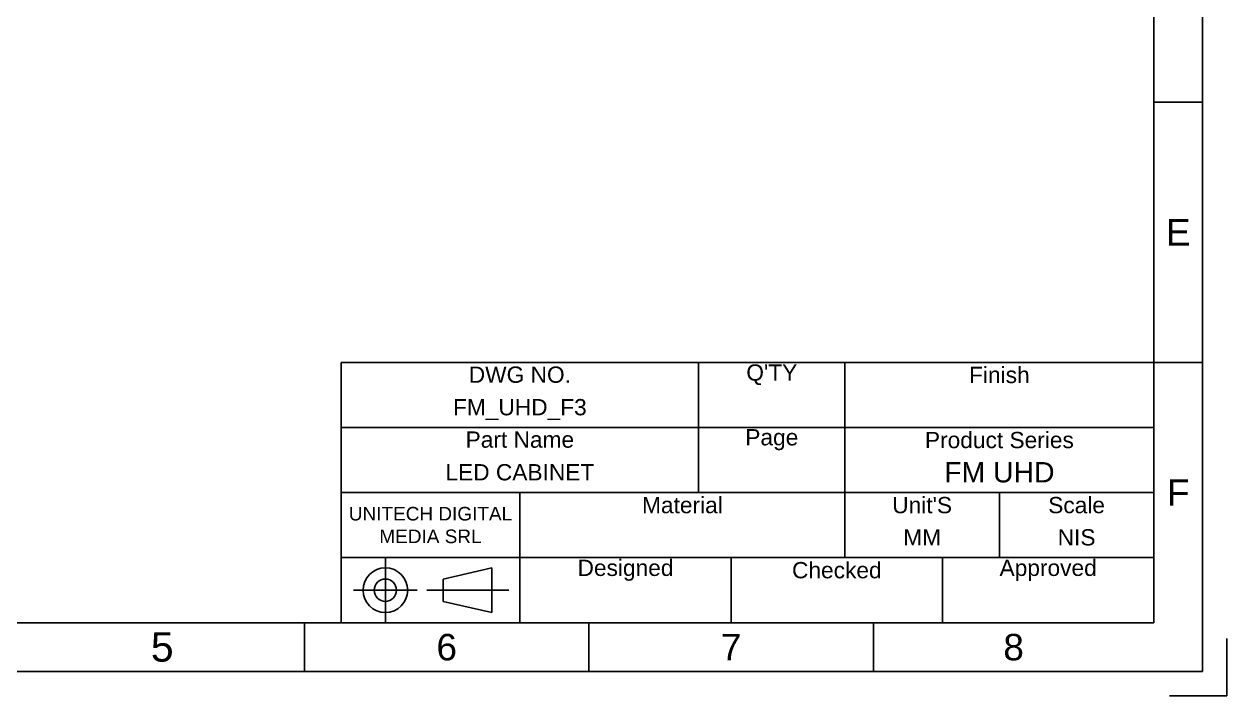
# Model space of a CAD drawing. Header units: millimetres. Extents: x 5415 to 11208, y 1449 to 3485.
# Drawn here: x 6619 to 7815, y 1596 to 2263 of the extents above; entities that cross this region are included whole.
import ezdxf
from ezdxf.enums import TextEntityAlignment as Align

# ---------------------------------------------------------------- set-up
doc = ezdxf.new("R2010")
doc.units = ezdxf.units.MM
doc.linetypes.add('CENTER', pattern=[50.8, 31.75, -6.35, 6.35, -6.35])
doc.layers.add('CENTERLINE', color=1, linetype='CENTER')
doc.styles.get("Standard").update_dxf_attribs({"font": 'arial.ttf'})

msp = doc.modelspace()

# ---------------------------------------------------------------- linework, layer by layer
for p, q in [((7790.85333, 3268.68861), (7790.85333, 1620.20376)), ((7742.36848, 3220.20376), (7742.36848, 1668.68861)), ((7790.85333, 2185.86032), (7742.36848, 2185.86032)), ((7742.36848, 1991.92093), (7742.36848, 1668.68861)), ((6934.28767, 1927.27447), (6934.28767, 1668.68861)), ((6934.28767, 1927.27447), (7742.36848, 1927.27447)), ((7289.84323, 1927.27447), (7289.84323, 1797.98154)), ((7435.29777, 1927.27447), (7435.29777, 1733.33507)), ((7790.85333, 1927.27447), (7742.36848, 1927.27447)), ((6934.28767, 1862.628), (7742.36848, 1862.628)), ((6934.28767, 1862.628), (6934.28767, 1668.68861)), ((6934.28767, 1797.98154), (7742.36848, 1797.98154)), ((7112.06545, 1797.98154), (7112.06545, 1733.33507)), ((7588.83313, 1797.98154), (7588.83313, 1733.33507)), ((6934.28767, 1733.33507), (7742.36848, 1733.33507)), ((7084.13207, 1723.1827), (7035.7996, 1712.09727)), ((7084.13207, 1723.1827), (7084.13207, 1678.84098)), ((7112.06545, 1733.33507), (7112.06545, 1668.68861)), ((7322.16646, 1733.33507), (7322.16646, 1668.68861)), ((7532.26747, 1733.33507), (7532.26747, 1668.68861)), ((7035.7996, 1689.92641), (7035.7996, 1712.09727)), ((7084.13207, 1678.84098), (7035.7996, 1689.92641)), ((5487.82303, 1668.68861), (7742.36848, 1668.68861)), ((6897.92404, 1620.20376), (6897.92404, 1668.68861)), ((7742.36848, 1668.68861), (6934.28767, 1668.68861)), ((7180.75232, 1620.20376), (7180.75232, 1668.68861)), ((7463.5806, 1620.20376), (7463.5806, 1668.68861)), ((7815.09575, 1595.96133), (7815.09575, 1653.10419)), ((7790.85333, 1620.20376), (5439.33818, 1620.20376)), ((7815.09575, 1595.96133), (7757.9529, 1595.96133))]:
    msp.add_line(p, q)
for radius in [22.17086, 11.08543]:
    msp.add_circle((6978.35216, 1701.01184), radius)
at = {"layer": 'CENTERLINE', "ltscale": 5}
for p, q in [((6978.35216, 1732.69958), (6978.35216, 1669.32409)), ((6946.66442, 1701.01184), (7010.03991, 1701.01184)), ((7019.72866, 1701.01184), (7101.08061, 1701.01184))]:
    msp.add_line(p, q, dxfattribs=at)

# ---------------------------------------------------------------- texts
for s, height, p in [('E', 26.28571, (7766.61091, 2056.5674)), ("Q'TY", 16.161616, (7362.5705, 1915.15325)), ('DWG NO.', 16.161616, (7112.06545, 1915.15325)), ('Finish', 16.161616, (7588.83313, 1915.15325)), ('Part Name', 16.161616, (7112.06545, 1850.50679)), ('Page', 16.161616, (7362.5705, 1850.50679)), ('Product Series', 16.1616162, (7588.83313, 1850.50679)), ('F', 26.28571, (7766.61091, 1797.98154)), ('Material', 16.161616, (7273.68161, 1785.86032)), ("Unit'S", 16.161616, (7512.06545, 1785.86032)), ('Scale', 16.161616, (7665.60081, 1785.86032)), ('MM', 16.161616, (7512.06545, 1753.53709)), ('NIS', 16.161616, (7665.60081, 1753.53709)), ('Designed', 16.161616, (7217.11596, 1721.21386)), ('Checked', 16.161616, (7427.21697, 1721.21386)), ('Approved', 16.161616, (7637.31798, 1721.21386)), ('5', 29.20635, (6756.5099, 1644.44618)), ('6', 26.28571, (7039.33818, 1644.44618)), ('7', 26.28571, (7322.16646, 1644.44618)), ('8', 26.28571, (7602.97454, 1644.44618))]:
    msp.add_text(s, height=height).set_placement(p, align=Align.MIDDLE)
at = {"color": 7}
for s, height, p in [('FM_UHD_F3', 16.16, (7112.0655, 1882.83)), ('LED CABINET', 16.16, (7112.0655, 1818.19)), ('FM UHD', 20.2, (7588.8331, 1818.19))]:
    msp.add_text(s, height=height, dxfattribs=at).set_placement(p, align=Align.MIDDLE_CENTER)
at = {"color": 7, "insert": (7023.2, 1765.65), "char_height": 13.5, "width": 170, "attachment_point": 5}
msp.add_mtext('UNITECH DIGITAL\\PMEDIA SRL', dxfattribs=at)

doc.saveas('drawing.dxf')
